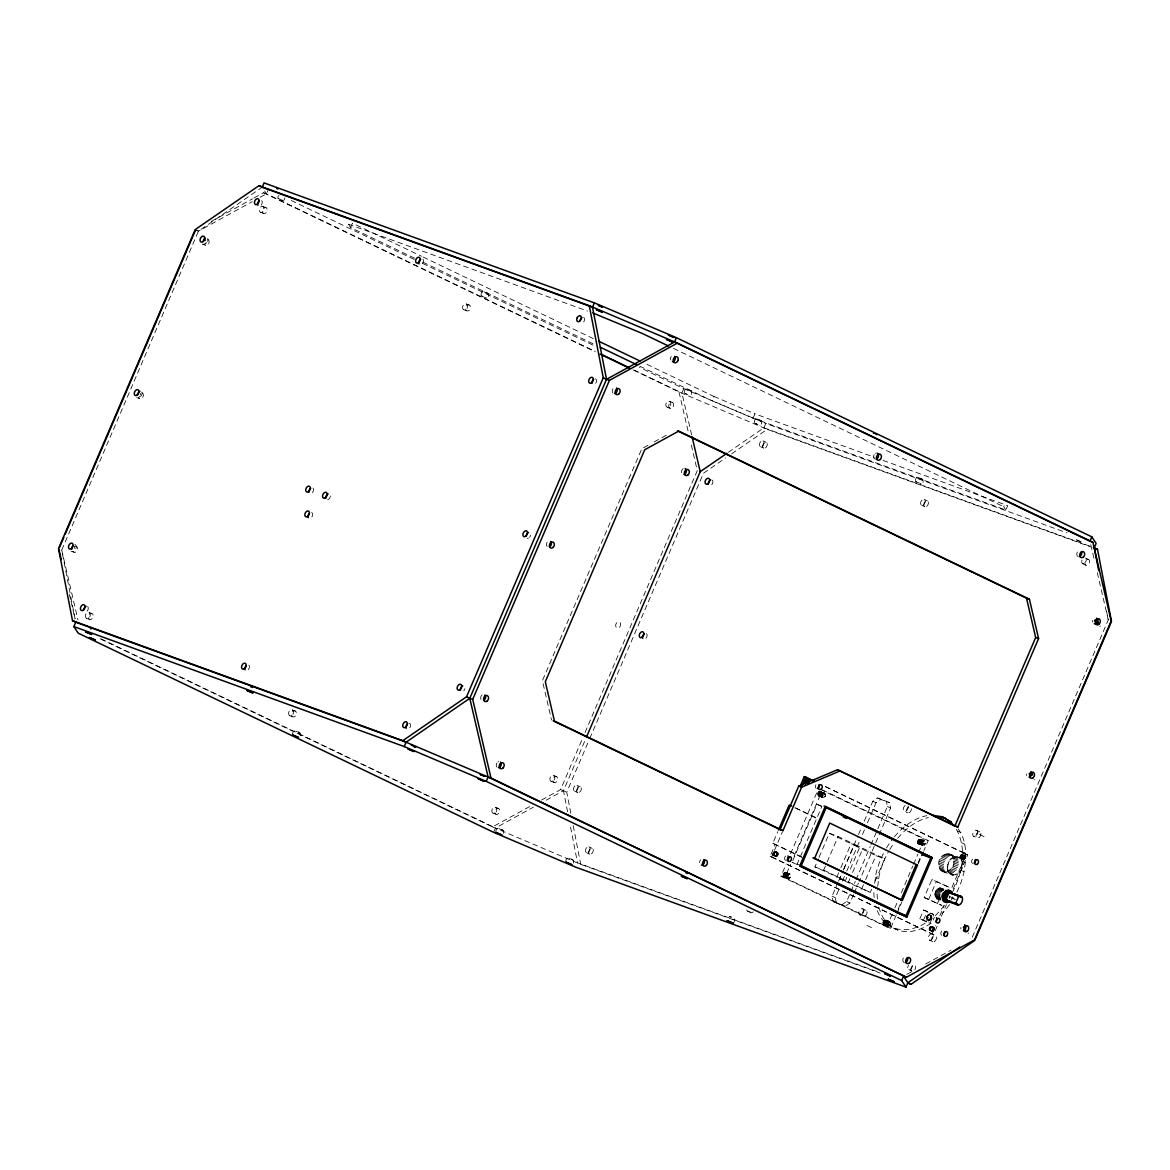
<?xml version="1.0" encoding="UTF-8"?>
<svg xmlns="http://www.w3.org/2000/svg" width="1170" height="1170" viewBox="0 0 1170 1170"><rect width="100%" height="100%" fill="white"/><g stroke="black" fill="none" stroke-linecap="round" stroke-linejoin="round"><path stroke-width="0.75" stroke-dasharray="5 3.75" d="M772.931 854.173C772.463 851.321 777.246 850.4 776.646 853.749C776.88 858.166 770.079 854.115 774.496 854.744C778.869 861.266 778.182 846.334 774.496 854.744M783.183 875.175C782.671 872.133 787.776 871.138 787.132 874.721C786.328 881.039 778.43 872.323 787.059 876.593C791.739 883.54 791.008 867.613 787.059 876.593M820.813 791.578C822.13 805.077 811.439 785.831 824.689 792.997C828.594 800.865 816.47 795.278 824.689 792.997M882.984 923.028C883.145 917.558 889.902 921.711 885.661 924.709C879.562 925.134 884.944 920.644 890.151 925.572C892.534 922.647 888.542 919.971 885.661 920.161M889.858 921.682C885.631 920.424 886.509 929.199 890.151 925.572M917.631 842.195C917.792 836.726 924.549 840.879 920.307 843.877C914.209 844.301 919.591 839.811 924.797 844.74C927.181 841.815 923.188 839.139 920.307 839.329M926.464 917.777C930.077 907.935 934.303 924.885 926.596 918.655C930.135 924.973 933.309 908.446 927.24 918.055M929.17 929.082C928.702 926.216 933.47 925.294 932.87 928.658C933.119 933.06 926.318 929.024 930.72 929.653C935.108 936.161 934.42 921.229 930.72 929.653M941.016 899.847C929.229 900.856 937.477 881.229 943.298 890.604M938.866 864.528C937.038 854.436 954.062 848.718 953.813 861.208C955.627 871.299 938.603 877.003 938.866 864.528L947.612 867.701C948.738 884.096 969.901 868.608 960.658 858.765M947.612 867.701C948.607 854.056 956.431 858.648 963.29 857.903C965.513 854.787 960.219 852.974 960.014 856.776C959.839 861.983 968.233 858.59 964.343 855.153C961.579 854.1 960.234 859.862 963.407 859.599M874.663 883.321L875.95 873.931A60.811 39.678 -64.4 0 1 885.602 849.522M877.69 886.392L879.182 875.482A60.811 39.678 -64.4 0 1 888.834 851.073M956.387 829.325C967.181 848.791 962.457 873.522 952.38 892.374M958.084 828.813C967.488 841.23 966.537 858.283 963.831 872.835A60.811 39.678 -64.4 0 1 955.042 895.693M924.505 840.85C920.278 839.592 921.156 848.367 924.797 844.74M949.908 896.63L949.148 898.399M1082.089 560.108L1081.899 560.591A3.159 2.062 -64.4 0 0 1084.297 563.501L1084.882 563.077A3.159 2.062 -64.4 0 0 1086.155 558.865M75.055 618.711L61.732 550.105L198.461 231.133L262.168 187.244L266.467 193.825L594.872 351.263M260.149 197.291L266.467 193.825L268.339 189.467M284.807 197.818C285.495 203.595 274.453 198.666 279.001 195.361M414.677 258.234L350.59 227.506L348.441 224.216L349.684 221.32M350.59 227.506L352.462 223.163L421.463 256.245M292.705 735.038C291.272 726.731 305.399 732.976 298.511 737.495M481.002 295.703C481.177 283.959 496.226 299.988 484.058 297.165C477.813 294.518 484.526 296.683 486.808 298.174M493.608 832.323L495.466 827.98L533.432 807.154M691.675 434.962L681.905 392.988L683.763 388.645L639.434 367.395M495.948 832.484C494.515 824.163 508.643 830.422 501.754 834.941M684.245 393.149C684.348 381.932 697.963 396.308 688.048 394.919C681.306 392.184 686.805 393.676 690.051 395.606M883.043 460.395L1007.736 505.674L1005.864 510.032L753.07 418.216L712.062 400.813L713.919 396.454L644.919 363.373M541.593 800.017L560.576 789.604L582.163 739.25M585.044 732.522L697.291 470.632L690.783 442.64M567.596 811.775L563.487 790.671L585.804 738.621M570.828 813.325L566.733 792.222L589.036 740.171M589.753 738.504L703.448 473.236L725.678 457.923M753.07 418.216L754.928 413.858L874.502 457.28M565.973 862.188C564.525 853.881 578.667 860.125 571.764 864.645M754.27 422.853C754.372 411.635 767.973 426.012 758.058 424.637C751.316 421.887 756.814 423.379 760.061 425.324M728.369 452.293L763.922 427.796L765.794 423.452L1067.025 532.862M915.408 481.382C915.569 469.638 930.633 485.667 918.45 482.844C912.205 480.197 918.918 482.362 921.199 483.839M732.903 923.174C741.195 916.812 719.418 913.887 734.775 918.83M802.21 857.493L772.756 843.38L777.757 831.724M937.141 926.201L933.572 934.508L932.022 933.952L770.123 856.323L775.286 844.301L804.741 858.414M770.123 856.323L771.673 856.893L782.364 831.972M896.264 915.086L890.589 928.322L886.699 926.918L780.96 876.213L786.255 863.884M790.554 853.822L817.128 791.841M780.96 876.213L784.851 877.632L790.525 864.381M794.064 856.104L821.735 791.563M792.777 860.637L816.923 804.302L821.545 805.984M796.887 864.747L821.662 806.949M846.831 877.354L845.457 880.557L814.92 866.941L818.356 858.926M819.044 857.317L829.34 833.303L838.086 836.477L859.877 846.919L849.581 870.948M814.92 866.941L823.665 870.114L826.415 863.709M827.102 862.1L838.086 836.477M836.711 877.383L840.148 869.383M840.835 867.774L851.131 843.745L859.877 846.919M853.471 894.699L849.903 903.035L845.135 906.326L833.142 901.587L832.089 896.191L837.808 882.853M838.524 881.185L842.809 871.197M843.526 869.529L857.8 836.199M858.517 834.532L861.369 827.877M864.235 821.208L872.805 801.216L877.573 797.925L889.566 802.649L890.604 808.06L859.189 881.376M871.65 889.258L870.275 892.461L839.738 878.831L843.175 870.831M843.862 869.222L854.158 845.193L862.904 848.367L884.695 858.824L874.399 882.853M836.389 903.152L835.336 897.741L839.621 887.737M842.473 881.068L846.042 872.747M846.758 871.08L859.614 841.084M862.466 834.429L864.615 829.428M867.467 822.759L876.037 802.766L880.82 799.476L889.566 802.649M1005.864 510.032L1003.714 506.742L1005.586 502.383M839.738 878.831L848.484 882.005L849.859 878.802M852.608 872.396L862.904 848.367M833.142 901.587L841.888 904.776L846.67 901.485L850.239 893.149M850.956 891.481L855.241 881.478M855.957 879.811L870.231 846.495M870.948 844.828L887.372 806.51L886.319 801.099M854.188 893.032L858.473 883.043M861.529 889.288L864.966 881.273M865.654 879.679L875.95 855.65L884.695 858.824M886.699 926.918L891.993 914.574M894.86 907.876L897.741 901.178M901.324 892.798L912.819 865.99M913.536 864.323L917.836 854.275M918.552 852.594L924.3 839.197L928.19 840.601L923.934 850.531M898.15 909.163L900.988 902.538M918.04 862.773L920.176 857.8M896.981 913.434L901.938 901.836M918.26 863.782L921.097 857.157M924.198 897.507L941.938 905.478L924.198 897.507L931.905 879.533L949.645 887.504L931.905 879.533M919.839 918.757L923.569 910.055L927.269 911.401L933.733 914.501L930.018 923.203L919.839 918.757L930.018 923.203M928.775 899.16L936.483 881.185M923.539 920.088L927.269 911.401M926.318 921.858L930.048 913.156L933.733 914.501M937.375 903.825L940.168 897.288M932.022 933.952L935.576 925.645M939.861 915.671L944.131 905.712M951.956 887.43L966.201 854.217L967.751 854.773L952.804 889.668M941.411 916.242L946.398 904.615M972.27 937.199L1108.268 619.895L1106.557 611.091M944.219 905.258C932.124 923.218 905.068 939.144 885.485 923.013A60.811 39.678 -64.4 0 1 875.73 906.048M731.601 453.843L767.169 429.346L1090.645 546.843M211.361 221.393L252.486 198.841M254.065 197.964L263.557 192.757L266.467 193.825M195.536 230.066L198.461 231.133L252.237 201.635M648.004 445.302L641.818 448.695L542.383 680.691L551.538 720.033M654.191 441.909L666.549 435.123M100.108 638.761L492.555 826.912L530.522 806.101M546.097 800.207L563.487 790.671L566.733 792.222M940.695 897.975L937.024 898.414M906.692 974.449L911.43 971.846M925.675 964.036L950.976 950.157M277.758 198.256L283.564 200.728M488.607 293.831L482.874 291.359M691.85 391.277L686.117 388.806M761.933 420.966L756.127 418.509M923.013 479.51L917.265 477.038M300.31 733.166L294.577 730.68M503.553 830.612L497.82 828.126M573.636 860.301L567.83 857.844M979.787 831.826L975.97 830.173A3.393 2.223 -64.4 0 0 973.133 832.63A3.393 2.223 -64.4 0 0 973.396 836.199L977.125 838.056M865.888 910.26L862.071 908.622A3.393 2.223 -64.4 0 0 859.233 911.064A3.393 2.223 -64.4 0 0 859.497 914.647L863.226 916.49M926.976 919.371L927.898 919.956M348.441 224.216L587.574 311.074M263.06 206.505L265.97 207.558A3.159 2.384 -70 0 1 265.97 212.808A3.159 2.384 -70 0 1 262.241 211.024A3.159 2.384 -70 0 1 265.97 207.558M260.574 212.311L263.484 213.364M466.303 303.951A3.159 2.384 -70 0 1 466.303 309.202A3.159 2.384 -70 0 1 462.574 307.403A3.159 2.384 -70 0 1 466.303 303.951L469.214 305.004A3.159 2.384 -70 0 1 469.228 310.255A3.159 2.384 -70 0 1 465.484 308.456A3.159 2.384 -70 0 1 469.214 305.004M463.817 309.743L466.728 310.81M633.014 369.895L678.995 391.935L767.169 429.346M763.922 427.796L1094.257 547.779M669.181 401.266L672.092 402.319M667.427 407.321L670.351 408.374M205.423 245.203L202.512 244.15A3.159 2.384 -70 0 0 203.755 244.281M136.744 397.595L139.654 398.663M819.819 791.476L825.23 793.421M819.468 791.593L825.42 793.713M821.691 792.66L825.567 794.064M819.132 791.783L823.022 793.187M818.824 792.031L825.669 794.459M821.808 793.465L825.698 794.869M818.532 792.339L822.422 793.743M818.283 792.69L825.669 795.293M818.093 793.07L825.581 795.732M817.947 793.494L825.435 796.141M821.34 795.117L825.23 796.536M817.859 793.918L821.735 795.337M817.83 794.342L824.982 796.887M817.859 794.766L824.704 797.194M817.947 795.147L824.382 797.443M818.093 795.498L824.046 797.618M818.298 795.805L823.709 797.735M818.532 796.039L823.358 797.779M962.179 854.451L964.841 855.548M919.62 839.329L925.031 841.274M961.521 854.597L965.031 855.826M919.284 839.446L925.236 841.566M963.612 855.592L965.162 856.162M918.947 839.636L925.382 841.917M961.213 854.773L962.764 855.328M960.921 855.007L962.471 855.562M963.685 855.957L965.25 856.528M918.625 839.884L925.47 842.312M960.643 855.285L962.208 855.855M963.714 856.352L965.279 856.908M918.348 840.192L925.499 842.722M960.424 855.621L961.974 856.191M963.685 856.747L965.25 857.317M918.099 840.543L925.47 843.146M963.612 857.157L965.162 857.712M960.234 855.987L961.784 856.557M917.894 840.923L925.382 843.585M960.102 856.381L961.652 856.937M963.466 857.537L965.031 858.107M921.36 842.59L925.236 843.994M917.748 841.347L921.638 842.751M960.014 856.776L961.564 857.347M963.29 857.903L964.841 858.473M917.66 841.771L925.046 844.389M963.056 858.239L964.606 858.795M959.985 857.186L961.535 857.742M960.014 857.566L961.564 858.136M962.793 858.517L964.343 859.087M920.629 843.629L924.505 845.047M948.885 853.764L958.815 857.347M960.102 857.932L961.652 858.502M962.5 858.751L964.051 859.321M917.66 842.619L921.55 844.023M947.627 853.632L959.883 858.005M960.234 858.254L961.784 858.824M962.179 858.926L963.729 859.497M917.763 843L924.198 845.296M917.909 843.351L923.861 845.471M952.058 855.753L963.085 859.643M918.099 843.658L923.51 845.588M946.325 853.778L955.071 856.952M918.348 843.892L923.174 845.632M952.804 856.879L961.55 860.052M945.024 854.202L953.769 857.376M943.766 854.89L952.512 858.063M953.36 858.195L962.091 861.369M953.696 859.643L962.442 862.831M942.596 855.826L951.342 858.999M953.813 861.208L962.544 864.381M941.528 856.966L950.274 860.155M953.696 862.802L962.442 865.975M940.607 858.297L949.353 861.471M953.36 864.411L962.106 867.584M939.861 859.76L948.607 862.933M952.804 865.961L961.55 869.149M939.305 861.325L948.051 864.498M952.058 867.438L960.804 870.612M938.983 862.919L947.715 866.092M951.151 868.754L959.883 871.928M950.084 869.895L958.815 873.083M938.983 866.078L947.729 869.251M70.946 551.114L73.856 552.181M939.32 867.54L948.066 870.714M948.899 870.831L957.645 874.005M947.641 871.518L956.387 874.707M939.876 868.842L948.607 872.016M940.621 869.983L955.086 875.131M941.543 870.889L953.784 875.277M942.61 871.562L952.526 875.145M940.695 888.015L944 889.215M939.963 887.942L943.254 889.141M939.203 888.03L942.508 889.229M938.442 888.279L943.4 890.077M937.711 888.688L942.669 890.487M937.024 889.229L941.982 891.028M936.395 889.902L941.353 891.701M935.868 890.662L940.812 892.461M935.43 891.525L940.387 893.324M954.208 898.282L949.323 896.498L949.045 897.288L955.554 899.642M935.108 892.432L940.066 894.231M934.918 893.368L939.861 895.167M934.845 894.304L939.803 896.103M934.918 895.211L939.876 897.01M935.108 896.059L940.066 897.858M935.43 896.82L940.387 898.619M935.868 897.478L940.826 899.277M936.409 898.019L939.715 899.218M772.756 843.38L775.286 844.301M775.125 851.453L777.553 852.316M774.803 851.497L777.787 852.55M774.481 851.599L776.032 852.169M776.412 852.272L777.977 852.828M774.16 851.775L775.71 852.33M776.558 852.594L778.108 853.164M773.867 852.009L775.418 852.564M776.646 852.959L778.196 853.53M776.675 853.354L778.226 853.91M773.604 852.286L775.154 852.857M773.37 852.623L774.92 853.193M776.646 853.749L778.196 854.319M773.18 852.988L774.745 853.559M776.558 854.144L778.108 854.714M776.427 854.539L777.977 855.109M773.048 853.383L774.598 853.939M772.96 853.778L774.511 854.349M776.236 854.904L777.787 855.475M776.002 855.241L777.553 855.796M772.96 854.568L774.511 855.138M775.739 855.519L777.289 856.089M775.447 855.753L776.997 856.323M773.048 854.934L774.598 855.489M553.6 775.534A3.159 2.384 -70 0 1 553.615 780.77A3.159 2.384 -70 0 1 549.871 778.986A3.159 2.384 -70 0 1 553.6 775.534L556.525 776.587A3.159 2.384 -70 0 1 556.525 781.838A3.159 2.384 -70 0 1 552.781 780.039A3.159 2.384 -70 0 1 556.525 776.587M773.18 855.255L776.69 856.498M801.289 865.654L792.061 862.305L798.613 865.434M773.37 855.548L776.032 856.645M929.009 914.604L930.808 915.232M928.644 914.647L929.419 914.925M930.311 915.218L931.086 915.496M928.263 914.764L929.038 915.057M930.53 915.554L931.305 915.832M927.898 914.969L928.673 915.247M930.691 915.934L931.466 916.212M927.547 915.247L928.322 915.525M930.779 916.359L931.569 916.636M930.823 916.812L931.598 917.09M927.24 915.583L928.015 915.861M926.962 915.964L927.751 916.242M930.779 917.28L931.569 917.558M926.757 916.388L927.532 916.666M930.691 917.748L931.466 918.026M89.052 612.48A3.159 2.384 -70 0 1 89.052 617.731A3.159 2.384 -70 0 1 85.322 615.947A3.159 2.384 -70 0 1 89.052 612.48L91.962 613.548A3.159 2.384 -70 0 1 91.977 618.798A3.159 2.384 -70 0 1 88.233 617A3.159 2.384 -70 0 1 91.962 613.548M926.596 916.841L927.371 917.134M930.53 918.201L931.305 918.479M926.494 917.309L927.269 917.602M930.311 918.625L931.086 918.903M551.114 781.326L554.039 782.394M930.048 919.02L930.823 919.298M926.494 918.231L927.269 918.508M929.726 919.342L930.501 919.635M926.596 918.655L927.371 918.933M929.389 919.62L930.165 919.898M929.024 919.825L929.799 920.103M926.757 919.035L927.532 919.327M928.644 919.942L929.419 920.234M928.263 919.986L929.038 920.278M927.547 919.839L928.673 920.234M560.576 789.604L563.487 790.671M86.565 618.286L89.476 619.34M785.509 872.279L790.335 874.005M785.172 872.308L790.774 874.56M784.821 872.425L788.712 873.844M784.485 872.615L790.935 874.911M784.178 872.864L791.022 875.292M931.364 926.362L933.792 927.225M931.028 926.391L934.026 927.459M783.885 873.171L791.052 875.701M930.706 926.508L932.256 927.064M932.651 927.167L934.201 927.737M783.637 873.522L791.022 876.14M930.399 926.669L931.949 927.24M932.782 927.503L934.347 928.059M930.106 926.903L931.656 927.474M932.87 927.869L934.435 928.424M783.447 873.917L790.935 876.564M929.828 927.196L931.393 927.751M932.899 928.249L934.464 928.819M783.3 874.326L790.788 876.973M929.609 927.532L931.159 928.088M932.87 928.658L934.435 929.214M783.213 874.75L790.584 877.368M929.419 927.898L930.969 928.453M932.797 929.053L934.347 929.623M786.459 876.315L790.335 877.719M932.651 929.448L934.201 930.004M929.272 928.278L930.837 928.848M783.213 875.599L790.057 878.026M929.199 928.688L930.75 929.243M932.461 929.814L934.026 930.369M783.3 875.979L789.735 878.275M785.523 877.047L789.399 878.465M932.241 930.135L933.792 930.706M783.447 876.33L789.063 878.568M929.199 929.477L930.75 930.033M931.963 930.428L933.528 930.998M783.651 876.637L788.712 878.611M929.287 929.828L930.837 930.399M931.671 930.662L933.236 931.218M929.419 930.165L932.914 931.393M929.609 930.442L932.271 931.539M884.973 920.161L890.399 922.106M884.637 920.278L890.589 922.413M886.86 921.346L890.736 922.75M884.301 920.468L888.191 921.872M883.979 920.717L890.823 923.145M886.977 922.15L890.867 923.554M883.701 921.024L887.591 922.428M883.452 921.375L890.823 923.993M883.262 921.77L890.736 924.417M883.116 922.179L890.589 924.827M886.509 923.803L890.399 925.221M883.014 922.603L886.904 924.022M883.014 923.452L889.873 925.88M883.116 923.832L889.551 926.128M883.262 924.183L889.215 926.318M883.452 924.49L888.864 926.421M292.295 709.927A3.159 2.384 -70 0 1 292.31 715.177A3.159 2.384 -70 0 1 288.566 713.378A3.159 2.384 -70 0 1 292.295 709.927L295.22 710.994A3.159 2.384 -70 0 1 295.22 716.23A3.159 2.384 -70 0 1 291.476 714.446A3.159 2.384 -70 0 1 295.22 710.994M883.701 924.739L888.527 926.464M289.809 715.733L292.734 716.786M495.539 807.373A3.159 2.384 -70 0 1 495.553 812.623A3.159 2.384 -70 0 1 491.809 810.825A3.159 2.384 -70 0 1 495.539 807.373L498.464 808.426A3.159 2.384 -70 0 1 498.464 813.676A3.159 2.384 -70 0 1 494.734 811.878A3.159 2.384 -70 0 1 498.464 808.426M493.067 813.179L495.978 814.232M492.555 826.912L580.729 864.337L880.249 973.118M877.017 971.568L577.497 862.787L569.98 824.089M713.919 396.454L754.928 413.858M683.763 388.645L765.794 423.452M673.467 348.411L1003.714 506.742M1085.453 558.002L1088.685 559.553M1082.586 563.633L1085.833 565.183M423.101 257.034L593.98 338.949M924.124 499.385L927.357 500.935M422.882 262.168L593.76 344.097M639.756 366.151L712.062 400.813M291.33 200.494L414.472 259.535M422.692 263.469L595.106 346.13M921.638 505.191L924.87 506.742M634.286 370.159L681.905 392.988M263.557 192.757L595.252 351.79M762.986 440.856L766.218 442.421M760.5 446.662L763.732 448.212M195.214 229.569L198.461 231.133M979.539 834.444L984.935 837.033M957.689 831.051L960.936 832.601M877.573 797.925L880.82 799.476M905.229 805.413A3.393 2.223 -64.4 0 0 903.927 810.971L907.657 812.828M887.372 806.51L890.604 808.06M961.638 842.736L964.87 844.287M872.805 801.216L876.037 802.766M962.281 851.687L965.528 853.252M825.479 786.562L967.751 854.773M825.552 786.781L966.201 854.217M962.383 853.106L965.63 854.656M962.632 856.455L965.864 858.019M822.437 789.911L928.19 840.601M820.185 789.267L924.3 839.197M961.989 861.105L965.221 862.656M960.745 870.173L963.978 871.723M816.923 804.302L821.837 806.656M794.956 807.592L817.874 818.576M795.717 808.236L818.62 819.219M829.34 833.303L851.131 843.745M854.158 845.193L875.95 855.65M875.496 877.222L878.728 878.772M923.569 910.055L930.048 913.156M823.665 870.114L845.457 880.557M848.484 882.005L870.275 892.461M771.673 856.893L935.356 935.488M929.448 940.168A3.393 2.223 -64.4 0 0 932.87 937.813A3.393 2.223 -64.4 0 0 932.124 933.938L931.539 933.85A3.393 2.223 -64.4 0 0 928.702 936.293A3.393 2.223 -64.4 0 0 928.951 939.876L932.695 941.733M846.67 901.485L849.903 903.035M832.089 896.191L835.336 897.741M894.348 928.424L897.58 929.974M841.888 904.776L845.135 906.326M784.851 877.632L890.589 928.322M577.029 785.289L580.261 786.84M866.999 925.441L872.381 928.029M574.543 791.095L577.775 792.646M908.768 969.696L912.015 971.246M747.63 911.167L750.877 912.717M588.978 846.846L592.21 848.396M586.492 852.637L589.724 854.188M101.38 639.039L495.466 827.98M1090.776 544.693L1094.023 558.69M1097.284 572.671L1108.268 619.895M678.995 391.935L688.34 432.154M61.732 550.105L78.01 620.056M69.396 594.521L70.624 599.771M71.019 601.512L75.099 619.003M670.395 359.98L670.308 359.512A3.159 2.384 -70 0 1 671.331 356.528M573.212 825.64L580.729 864.337M207.909 239.411A3.159 2.384 -70 0 1 208.435 244.062A3.159 2.384 -70 0 1 204.516 244.296M142.14 392.857A3.159 2.384 -70 0 1 142.667 397.507A3.159 2.384 -70 0 1 138.747 397.756M74.456 546.492A3.159 2.384 -70 0 1 77.439 547.721A3.159 2.384 -70 0 1 76.152 551.787A3.159 2.384 -70 0 1 72.95 551.275M74.587 546.902A3.159 2.384 -70 0 1 74.587 548.467M205.525 242.994A3.159 2.384 -70 0 1 204.999 243.594M140.385 393.383A3.159 2.384 -70 0 1 140.4 394.948M139.756 396.454A3.159 2.384 -70 0 1 138.63 397.478M681.525 472.782A3.159 2.384 -70 0 1 683.28 468.673M260.574 207.061A3.159 2.384 -70 0 1 264.288 208.596A3.159 2.384 -70 0 1 260.969 212.443A3.159 2.384 -70 0 1 260.047 207.66M612.963 393.047A3.159 2.384 -70 0 1 612.963 388.762M874.78 459.006A3.159 2.384 -70 0 1 874.78 453.77M875.379 453.331A3.159 2.384 -70 0 1 876.023 453.082M1078.038 556.452A3.159 2.384 -70 0 1 1078.023 551.202M1092.487 622.045A3.159 2.384 -70 0 1 1092.487 620.466M1026.704 775.52A3.159 2.384 -70 0 1 1026.704 773.955M960.921 929.009A3.159 2.384 -70 0 1 960.921 927.444M904.03 962.442A3.159 2.384 -70 0 1 904.03 957.192M699.528 862.641A3.159 2.384 -70 0 1 700.771 859.745M481.002 699.484A3.159 2.384 -70 0 1 482.508 694.702M497.016 767.184A3.159 2.384 -70 0 1 497.016 762.898M498.127 761.875A3.159 2.384 -70 0 1 498.771 761.626M547.18 546.536A3.159 2.384 -70 0 1 547.18 542.251M972.621 863.358A2.53 1.916 -70 0 1 972.606 859.16M941.792 935.254A2.53 1.916 -70 0 1 941.792 931.057M815.973 788.156A2.53 1.916 -70 0 1 815.973 784.734M785.567 860.359A2.53 1.916 -70 0 1 785.567 856.162M949.645 895.869A6.318 4.782 -70 0 1 949.162 897.448M940.534 899.364A6.318 4.782 -70 0 1 940.519 893.31M941.309 891.876A6.318 4.782 -70 0 1 943.546 889.814M933.28 920.073A2.369 1.784 -70 0 1 934.669 917.572M952.57 896.937A6.318 4.782 -70 0 1 951.283 899.935M748.771 911.137A3.159 2.062 -64.4 0 1 746.621 909.821M912.264 965.25A3.159 2.062 -64.4 0 1 909.324 969.784A3.159 2.062 -64.4 0 1 908.461 965.367M874.18 897.522A60.811 39.678 -64.4 0 1 873.873 890.531M886.48 848.001A60.811 39.678 -64.4 0 1 893.412 838.012M894.494 836.696A60.811 39.678 -64.4 0 1 926.889 815.68M976.555 830.276A3.393 2.223 -64.4 0 1 977.316 834.151A3.393 2.223 -64.4 0 1 973.879 836.506M862.656 908.71A3.393 2.223 -64.4 0 1 863.416 912.585A3.393 2.223 -64.4 0 1 859.979 914.94M907.949 805.837A3.393 2.223 -64.4 0 1 908.183 806.496M908.227 807.256A3.393 2.223 -64.4 0 1 904.425 811.278M1034.485 779.469A3.159 2.062 -64.4 0 1 1033.914 779.951M646.513 633.643A3.159 2.062 -64.4 0 1 646.893 636.582A3.159 2.062 -64.4 0 1 644.699 639.127M753.173 911.883A3.159 2.062 -64.4 0 1 749.853 911.371M968.702 932.958A3.159 2.062 -64.4 0 1 968.131 933.441M911.547 970.968A3.159 2.062 -64.4 0 1 911.693 966.917A3.159 2.062 -64.4 0 1 914.955 965.733A3.159 2.062 -64.4 0 1 914.808 969.784M1100.268 625.979A3.159 2.062 -64.4 0 1 1099.712 626.462M712.296 480.153A3.159 2.062 -64.4 0 1 712.354 483.853A3.159 2.062 -64.4 0 1 709.342 485.667M949.499 904.6A60.811 39.678 -64.4 0 1 941.938 913.828M931.042 923.232A60.811 39.678 -64.4 0 1 878.144 904.03M877.412 899.072A60.811 39.678 -64.4 0 1 877.149 890.311M889.726 849.552A60.811 39.678 -64.4 0 1 893.514 843.716M897.726 838.246A60.811 39.678 -64.4 0 1 928.468 817.567M911.474 808.806A3.393 2.223 -64.4 0 1 909.09 812.697A3.393 2.223 -64.4 0 1 906.531 811.132A3.393 2.223 -64.4 0 1 908.461 806.964M530.639 535.231A3.159 2.062 -64.4 0 1 529.498 537.352M528.328 538.156A3.159 2.062 -64.4 0 1 527.187 538.2M595.457 378.904A3.159 2.062 -64.4 0 1 596.159 382.517A3.159 2.062 -64.4 0 1 592.971 384.711M583.684 317.436A3.159 2.062 -64.4 0 1 583.128 322.525L582.543 322.949A3.159 2.062 -64.4 0 1 581.358 323.227M464.841 688.706A3.159 2.062 -64.4 0 1 463.715 690.841M409.5 723.338A3.159 2.062 -64.4 0 1 410.465 726.175A3.159 2.062 -64.4 0 1 408.154 729.1M248.83 665.087A3.159 2.062 -64.4 0 1 249.21 668.026A3.159 2.062 -64.4 0 1 247.016 670.571M87.677 606.572A3.159 2.062 -64.4 0 1 86.478 611.734M74.719 544.65A3.159 2.062 -64.4 0 1 76.328 546.799A3.159 2.062 -64.4 0 1 74.529 550.178M141.862 391.994A3.159 2.062 -64.4 0 1 141.57 395.226A3.159 2.062 -64.4 0 1 139.113 397.127M207.646 238.505A3.159 2.062 -64.4 0 1 207.543 241.371M206.651 242.716A3.159 2.062 -64.4 0 1 204.896 243.638M261.685 200.582A3.159 2.062 -64.4 0 1 260.486 205.759M422.823 259.111A3.159 2.062 -64.4 0 1 423.218 262.051A3.159 2.062 -64.4 0 1 421.024 264.595M312.96 488.051A3.159 2.062 -64.4 0 1 311.746 493.214M330.393 495.948A3.159 2.062 -64.4 0 1 327.381 499.766M311.586 512.577A3.159 2.062 -64.4 0 1 312.551 515.4A3.159 2.062 -64.4 0 1 310.24 518.339M666.286 402.977L665.979 403.738A3.159 2.384 -70 0 0 668.713 407.189L669.342 406.824A3.159 2.384 -70 0 0 670.234 401.939A3.159 2.384 -70 0 0 666.286 402.977M669.196 404.045L668.889 404.805A3.159 2.384 -70 0 0 671.624 408.242L672.253 407.877A3.159 2.384 -70 0 0 673.145 403.006A3.159 2.384 -70 0 0 669.196 404.045M1085.438 561.381L1085.131 562.141A3.159 2.062 -64.4 0 0 1087.53 565.052L1088.115 564.627A3.159 2.062 -64.4 0 0 1089.109 559.903A3.159 2.062 -64.4 0 0 1085.438 561.381M1076.605 539.897L1082.338 542.368L1076.605 539.897M619.398 627.295A3.159 2.384 -70 0 0 619.383 622.045A3.159 2.384 -70 0 0 615.654 625.497A3.159 2.384 -70 0 0 619.398 627.295M923.379 504.84A3.159 2.062 -64.4 0 0 924.578 499.663A3.159 2.062 -64.4 0 0 920.688 502.354A3.159 2.062 -64.4 0 0 923.379 504.84M762.24 446.311A3.159 2.062 -64.4 0 0 763.44 441.148A3.159 2.062 -64.4 0 0 759.535 443.825A3.159 2.062 -64.4 0 0 762.24 446.311M576.284 790.744A3.159 2.062 -64.4 0 0 577.483 785.567A3.159 2.062 -64.4 0 0 573.578 788.258A3.159 2.062 -64.4 0 0 576.284 790.744M588.232 852.286A3.159 2.062 -64.4 0 0 589.446 847.124A3.159 2.062 -64.4 0 0 585.541 849.815A3.159 2.062 -64.4 0 0 588.232 852.286M926.611 506.391A3.159 2.062 -64.4 0 0 927.825 501.228A3.159 2.062 -64.4 0 0 923.92 503.904A3.159 2.062 -64.4 0 0 926.611 506.391M765.472 447.861A3.159 2.062 -64.4 0 0 766.686 442.699A3.159 2.062 -64.4 0 0 762.781 445.39A3.159 2.062 -64.4 0 0 765.472 447.861M579.516 792.295A3.159 2.062 -64.4 0 0 580.729 787.132A3.159 2.062 -64.4 0 0 576.825 789.808A3.159 2.062 -64.4 0 0 579.516 792.295M591.464 853.851A3.159 2.062 -64.4 0 0 592.678 848.674A3.159 2.062 -64.4 0 0 588.773 851.365A3.159 2.062 -64.4 0 0 591.464 853.851M978.997 837.676A3.393 2.223 -64.4 0 0 980.284 832.119A3.393 2.223 -64.4 0 0 976.102 835.014A3.393 2.223 -64.4 0 0 978.997 837.676M934.552 941.353A3.393 2.223 -64.4 0 0 935.854 935.795A3.393 2.223 -64.4 0 0 931.656 938.676A3.393 2.223 -64.4 0 0 934.552 941.353M865.098 916.125A3.393 2.223 -64.4 0 0 866.385 910.567A3.393 2.223 -64.4 0 0 862.202 913.448A3.393 2.223 -64.4 0 0 865.098 916.125"/><path stroke-width="1.5" d="M805.56 783.915C803.848 777.319 813.296 782.408 806.817 783.33M807.241 782.642L806.817 779.849M945.375 897.756L946.252 894.64L949.104 892.388L945.886 899.92L945.375 897.756L942.069 896.556M946.252 894.64L942.947 893.441L942.581 894.172L942.303 894.962L945.609 896.161M59.538 547.37L63.853 537.308M65.301 533.944L195.536 230.066M959.692 947.042L907.832 982.756L905.96 987.1L575.625 867.131L493.608 832.323L78.171 633.145L73.871 626.579L75.743 622.221L406.078 742.204L488.095 777.012L906.443 977.243L974.464 939.934L1111.178 620.948L1092.868 542.251L677.445 343.088L589.27 305.662L258.936 185.694L195.214 229.569L58.5 548.554L72.511 620.67L75.743 622.221M258.936 185.694L262.168 187.244L264.04 182.9L594.375 302.869L676.392 337.677L1091.829 536.854L1096.129 543.421L1094.257 547.779L1098.703 570.638M73.871 626.579L404.206 746.548L406.078 742.204L469.784 698.314L606.513 379.329L592.503 307.213L594.375 302.869M72.511 620.67L402.831 740.654L466.552 696.764L603.267 377.778L589.27 305.662M906.443 977.243L491.005 778.065L472.709 699.367L609.424 380.396L677.445 343.088M905.96 987.1L901.66 980.533L486.237 781.355L488.095 777.012L469.784 698.314L466.552 696.764M603.267 377.778L606.513 379.329L674.534 342.02L676.392 337.677M586.521 736.939L700.216 471.685L726.877 453.316M778.459 830.056L789.165 805.092L791.695 806.013M553.176 720.822L780.083 829.603L798.73 786.108L837.501 769.728L957.791 827.073L1038.58 638.571L1029.424 599.23L678.746 431.101L644.728 449.748L545.308 681.744L554.448 721.086L782.993 830.656L801.64 787.161L840.411 770.796M800.09 786.401L804.302 776.602L814.028 781.077M802.298 785.465L805.852 777.158M787.688 860.52L789.121 857.171M814.612 858.356L829.735 823.051L917.514 865.142L902.377 900.432L813.252 857.859L902.377 900.432M901.017 899.935L916.154 864.645L917.514 865.142M921.799 855.504L923.218 852.184M905.96 915.832L930.823 857.829L826.152 807.651L801.289 865.654L905.96 915.832L896.732 912.483M906.838 917.119L932.314 857.683L825.274 806.364L799.797 865.8L906.838 917.119L800.178 866.327M677.474 430.838L1026.514 598.177L1035.669 637.518L954.881 826.005L957.791 827.073M901.66 980.533L903.532 976.175L907.832 982.756L911.064 984.306L974.785 940.431L1111.5 621.446L1097.489 549.33L1094.257 547.779M674.534 342.02L1089.957 541.198L1091.829 536.854M958.83 895.913L955.597 903.445C960.409 909.807 966.581 895.489 958.83 895.913L945.813 891.189L944.526 891.745L947.832 892.944M947.305 900.373L945.053 901.119L942.479 899.876M668.304 335.044L668.991 335.263M945.813 890.428L947.993 890.662L949.908 893.002M945.813 891.189L961.696 896.907M945.17 900.344L942.303 898.063L945.609 899.262M931.7 815.168L942.201 816.777L951.342 821.954M934.932 816.719L945.433 818.342M598.543 305.399L600.239 306.043M415.423 747.089L413.741 746.46M480.256 774.438L481.952 775.081M262.168 187.244L592.503 307.213M592.707 312.931L642.257 333.435L668.538 346.042M1089.957 541.198L1092.868 542.251M1094.067 548.087L1097.489 549.33M606.513 379.329L609.424 380.396M1026.514 598.177L1029.424 599.23M1035.669 637.518L1038.58 638.571M805.94 779.556L808.602 780.653M805.296 779.703L808.792 780.931M804.975 779.863L806.539 780.434M807.373 780.697L808.923 781.253M807.461 781.063L809.011 781.619M807.49 781.443L809.04 782.013M804.185 780.712L805.75 781.282M807.461 781.852L809.011 782.408M807.373 782.247L808.938 782.818M803.995 781.092L805.56 781.648M803.863 781.472L805.413 782.043M803.775 781.882L805.34 782.438M807.051 783.008L808.602 783.564M803.746 782.277L805.311 782.847M803.775 782.671L805.34 783.227M803.863 783.022L805.413 783.593M798.73 786.108L801.64 787.161M932.314 857.683L824.016 806.086M923.13 855.036L930.823 857.829M469.784 698.314L472.709 699.367M780.083 829.603L782.993 830.656M946.457 891.116L961.228 896.439M945.155 891.408L948.46 892.608M949.045 892.739L962.062 897.463M947.247 893.412L943.4 892.783L946.706 893.982M942.581 894.172L945.872 895.386M942.128 895.767L945.433 896.966M942.128 897.331L945.433 898.545M942.581 898.721L957.85 904.205M942.947 899.291L957.206 904.41M943.415 899.745L958.186 905.083M488.095 777.012L491.005 778.065M907.642 983.063L911.064 984.306M276.69 188.502L277.963 188.984M669.562 335.468L671.755 336.39M672.048 336.828L674.052 337.516L672.457 336.711M411.255 745.1L415.599 747.045M602.038 307.125L600.532 306.481M873.493 433.192L874.239 433.5M483.005 775.856L483.751 776.163M250.804 686.848L252.296 687.477M404.206 746.548L486.237 781.355M671.302 336.521L669.825 335.878M600.985 306.35L602.448 306.993M482.698 775.388L484.789 776.324M685.942 872.835L687.419 873.478M90.397 628.626L91.158 628.948M875.716 434.143L876.827 434.684M481.528 775.213L480.417 774.672M598.908 341.318L639.99 361.003M600.327 347.241L636.48 364.572M601.453 354.422L629.358 367.804M600.181 354.144L629.723 368.316M837.501 769.728L953.243 825.23M804.302 776.602L814.115 781.297M843.087 816.85L846.363 818.415M402.831 740.654L406.078 742.204M599.186 305.882L598.367 305.458M942.201 816.777L951.064 822.203L953.769 825.801M692.07 436.717L700.216 471.685M58.822 549.052L61.264 559.553M204.911 240.552A3.159 2.384 -70 0 1 205.423 239.967M685.167 468.556A3.159 2.384 -70 0 1 686.337 471.7A3.159 2.384 -70 0 1 683.938 474.493M674.812 356.455A3.159 2.384 -70 0 1 675.046 359.409L674.71 360.17A3.159 2.384 -70 0 1 672.384 361.749M616.488 387.972A3.159 2.384 -70 0 1 617.029 391.16A3.159 2.384 -70 0 1 614.733 393.544M877.266 453.214A3.159 2.384 -70 0 1 878.436 456.358A3.159 2.384 -70 0 1 876.037 459.137M1081.431 551.567A3.159 2.384 -70 0 1 1079.281 556.584M1096.656 618.184A3.159 2.384 -70 0 1 1097.05 621.753A3.159 2.384 -70 0 1 1094.257 623.785M1030.872 771.673A3.159 2.384 -70 0 1 1031.413 774.862A3.159 2.384 -70 0 1 1029.117 777.231M964.577 924.797A3.159 2.384 -70 0 1 965.733 927.942A3.159 2.384 -70 0 1 963.334 930.72M907.423 957.543A3.159 2.384 -70 0 1 905.273 962.559M703.784 859.555A3.159 2.384 -70 0 1 704.179 863.124A3.159 2.384 -70 0 1 701.386 865.156M484.921 694.951A3.159 2.384 -70 0 1 483.795 700.26M500.541 762.123A3.159 2.384 -70 0 1 501.082 765.297A3.159 2.384 -70 0 1 498.786 767.681M550.704 541.461A3.159 2.384 -70 0 1 549.593 546.785M975.327 859.438A2.53 1.916 -70 0 1 974.127 863.255M944.716 931.876A2.53 1.916 -70 0 1 943.795 934.815M819.102 784.529A2.53 1.916 -70 0 1 817.377 788.551M787.966 856.001A2.53 1.916 -70 0 1 787.074 860.257M948.358 890.311A6.318 4.782 -70 0 1 949.645 892.739M947.334 900.066A6.318 4.782 -70 0 1 943.561 901.514M936.468 917.763A2.369 1.784 -70 0 1 935.634 921.741M950.245 901.134A6.318 4.782 -70 0 1 943.239 900.008A6.318 4.782 -70 0 1 946.047 891.13A6.318 4.782 -70 0 1 952.57 893.792M1094.418 620.934A3.159 2.062 -64.4 0 1 1098.016 620.202M1098.177 622.294A3.159 2.062 -64.4 0 1 1097.913 623.069M963.349 927.283A3.159 2.062 -64.4 0 1 965.645 926.435M1029.132 773.794A3.159 2.062 -64.4 0 1 1032.496 775.008M642.754 638.41A3.159 2.062 -64.4 0 1 644.304 633.701M965.44 930.954A3.159 2.062 -64.4 0 1 965.703 930.179M1097.27 623.215A3.159 2.062 -64.4 0 1 1098.147 621.855M708.333 484.322A3.159 2.062 -64.4 0 1 710.687 479.905M526.134 536.138A3.159 2.062 -64.4 0 1 528.533 532.438M591.962 383.365A3.159 2.062 -64.4 0 1 593.716 379.255M579.984 320.814A3.159 2.062 -64.4 0 1 580.144 320.039L580.452 319.278A3.159 2.062 -64.4 0 1 581.987 317.567M460.395 690.329A3.159 2.062 -64.4 0 1 462.75 685.912M406.209 728.398A3.159 2.062 -64.4 0 1 407.76 723.689M245.071 669.869A3.159 2.062 -64.4 0 1 246.066 665.657M83.67 610.023A3.159 2.062 -64.4 0 1 86.083 606.323M71.779 549.183A3.159 2.062 -64.4 0 1 72.964 545.571M137.504 394.992A3.159 2.062 -64.4 0 1 139.917 391.277M203.287 241.503A3.159 2.062 -64.4 0 1 205.101 238.11M257.941 205.364A3.159 2.062 -64.4 0 1 258.921 201.138M419.079 263.893A3.159 2.062 -64.4 0 1 420.63 259.184M308.997 492.219A3.159 2.062 -64.4 0 1 310.767 488.124M325.83 498.332A3.159 2.062 -64.4 0 1 328.185 493.916M308.295 517.637A3.159 2.062 -64.4 0 1 309.289 513.411M577.219 317.714L576.912 318.489A3.159 2.062 -64.4 0 0 579.296 321.399L579.881 320.96A3.159 2.062 -64.4 0 0 580.876 316.236A3.159 2.062 -64.4 0 0 577.219 317.714M677.971 360.477L677.62 361.223A3.159 2.384 -70 0 1 673.364 361.311L673.218 360.579A3.159 2.384 -70 0 1 676.099 356.645A3.159 2.384 -70 0 1 677.971 360.477M596.422 309.684L602.17 312.156L596.422 309.684M666.447 339.388L672.18 341.874L666.447 339.388M85.849 631.961L91.596 634.433L85.849 631.961M89.52 637.577L95.267 640.048L89.52 637.577M246.987 690.49L252.735 692.962L246.987 690.49M292.763 735.023L298.511 737.495L292.763 735.023M408.125 749.005L413.873 751.491L408.125 749.005M478.15 778.723L483.883 781.194L478.15 778.723M496.007 832.455L501.754 834.941L496.007 832.455M566.031 862.173L571.764 864.645L566.031 862.173M681.393 876.169L687.126 878.641L681.393 876.169M727.17 920.702L732.903 923.174L727.17 920.702M888.308 979.217L894.041 981.703L888.308 979.217M884.71 973.615L890.385 976.102L884.71 973.615M688.092 474.859A3.159 2.384 -70 0 0 688.092 469.623A3.159 2.384 -70 0 0 684.348 473.075A3.159 2.384 -70 0 0 688.092 474.859M1033.271 777.611A3.159 2.384 -70 0 0 1033.271 772.361A3.159 2.384 -70 0 0 1029.542 775.827A3.159 2.384 -70 0 0 1033.271 777.611M880.191 459.517A3.159 2.384 -70 0 0 880.191 454.267A3.159 2.384 -70 0 0 876.447 457.719A3.159 2.384 -70 0 0 880.191 459.517M706.183 865.493A3.159 2.384 -70 0 0 706.183 860.257A3.159 2.384 -70 0 0 702.453 863.709A3.159 2.384 -70 0 0 706.183 865.493M487.32 700.889A3.159 2.384 -70 0 0 487.32 695.638A3.159 2.384 -70 0 0 483.576 699.09A3.159 2.384 -70 0 0 487.32 700.889M502.939 768.061A3.159 2.384 -70 0 0 502.939 762.811A3.159 2.384 -70 0 0 499.21 766.262A3.159 2.384 -70 0 0 502.939 768.061M618.886 393.91A3.159 2.384 -70 0 0 618.886 388.674A3.159 2.384 -70 0 0 615.142 392.125A3.159 2.384 -70 0 0 618.886 393.91M1083.435 556.964A3.159 2.384 -70 0 0 1083.435 551.713A3.159 2.384 -70 0 0 1079.705 555.165A3.159 2.384 -70 0 0 1083.435 556.964M1099.054 624.122A3.159 2.384 -70 0 0 1099.054 618.886A3.159 2.384 -70 0 0 1095.325 622.338A3.159 2.384 -70 0 0 1099.054 624.122M967.488 931.101A3.159 2.384 -70 0 0 967.488 925.85A3.159 2.384 -70 0 0 963.758 929.302A3.159 2.384 -70 0 0 967.488 931.101M909.426 962.939A3.159 2.384 -70 0 0 909.426 957.689A3.159 2.384 -70 0 0 905.697 961.14A3.159 2.384 -70 0 0 909.426 962.939M553.103 547.399A3.159 2.384 -70 0 0 553.103 542.149A3.159 2.384 -70 0 0 549.359 545.615A3.159 2.384 -70 0 0 553.103 547.399M821.296 789.063A2.53 1.916 -70 0 0 821.281 784.865A2.53 1.916 -70 0 0 818.298 787.629A2.53 1.916 -70 0 0 821.296 789.063M790.467 860.974A2.53 1.916 -70 0 0 790.467 856.776A2.53 1.916 -70 0 0 787.483 859.54A2.53 1.916 -70 0 0 790.467 860.974M946.706 935.868A2.53 1.916 -70 0 0 946.706 931.671A2.53 1.916 -70 0 0 943.707 934.435A2.53 1.916 -70 0 0 946.706 935.868M977.52 863.972A2.53 1.916 -70 0 0 977.52 859.774A2.53 1.916 -70 0 0 974.537 862.539A2.53 1.916 -70 0 0 977.52 863.972M938.998 922.472A2.369 1.784 -70 0 0 938.998 918.538A2.369 1.784 -70 0 0 936.19 921.126A2.369 1.784 -70 0 0 938.998 922.472M707.85 483.766A3.159 2.062 -64.4 0 0 709.049 478.603A3.159 2.062 -64.4 0 0 705.159 481.294A3.159 2.062 -64.4 0 0 707.85 483.766M642.067 637.255A3.159 2.062 -64.4 0 0 643.266 632.092A3.159 2.062 -64.4 0 0 639.361 634.769A3.159 2.062 -64.4 0 0 642.067 637.255M591.479 382.809A3.159 2.062 -64.4 0 0 592.678 377.632A3.159 2.062 -64.4 0 0 588.788 380.323A3.159 2.062 -64.4 0 0 591.479 382.809M459.912 689.773A3.159 2.062 -64.4 0 0 461.112 684.611A3.159 2.062 -64.4 0 0 457.207 687.302A3.159 2.062 -64.4 0 0 459.912 689.773M525.696 536.299A3.159 2.062 -64.4 0 0 526.895 531.121A3.159 2.062 -64.4 0 0 523.005 533.812A3.159 2.062 -64.4 0 0 525.696 536.299M71.282 548.628A3.159 2.062 -64.4 0 0 72.496 543.465A3.159 2.062 -64.4 0 0 68.591 546.156A3.159 2.062 -64.4 0 0 71.282 548.628M137.065 395.153A3.159 2.062 -64.4 0 0 138.279 389.976A3.159 2.062 -64.4 0 0 134.374 392.667A3.159 2.062 -64.4 0 0 137.065 395.153M202.849 241.663A3.159 2.062 -64.4 0 0 204.063 236.486A3.159 2.062 -64.4 0 0 200.158 239.177A3.159 2.062 -64.4 0 0 202.849 241.663M418.377 262.723A3.159 2.062 -64.4 0 0 419.591 257.561A3.159 2.062 -64.4 0 0 415.686 260.252A3.159 2.062 -64.4 0 0 418.377 262.723M257.239 204.209A3.159 2.062 -64.4 0 0 258.453 199.032A3.159 2.062 -64.4 0 0 254.548 201.723A3.159 2.062 -64.4 0 0 257.239 204.209M83.245 610.184A3.159 2.062 -64.4 0 0 84.445 605.022A3.159 2.062 -64.4 0 0 80.54 607.698A3.159 2.062 -64.4 0 0 83.245 610.184M244.384 668.713A3.159 2.062 -64.4 0 0 245.583 663.536A3.159 2.062 -64.4 0 0 241.678 666.227A3.159 2.062 -64.4 0 0 244.384 668.713M405.522 727.228A3.159 2.062 -64.4 0 0 406.721 722.066A3.159 2.062 -64.4 0 0 402.831 724.756A3.159 2.062 -64.4 0 0 405.522 727.228M308.514 491.663A3.159 2.062 -64.4 0 0 309.728 486.501A3.159 2.062 -64.4 0 0 305.823 489.192A3.159 2.062 -64.4 0 0 308.514 491.663M325.348 497.776A3.159 2.062 -64.4 0 0 326.547 492.614A3.159 2.062 -64.4 0 0 322.642 495.305A3.159 2.062 -64.4 0 0 325.348 497.776M307.608 516.467A3.159 2.062 -64.4 0 0 308.821 511.305A3.159 2.062 -64.4 0 0 304.917 513.996A3.159 2.062 -64.4 0 0 307.608 516.467"/></g></svg>
